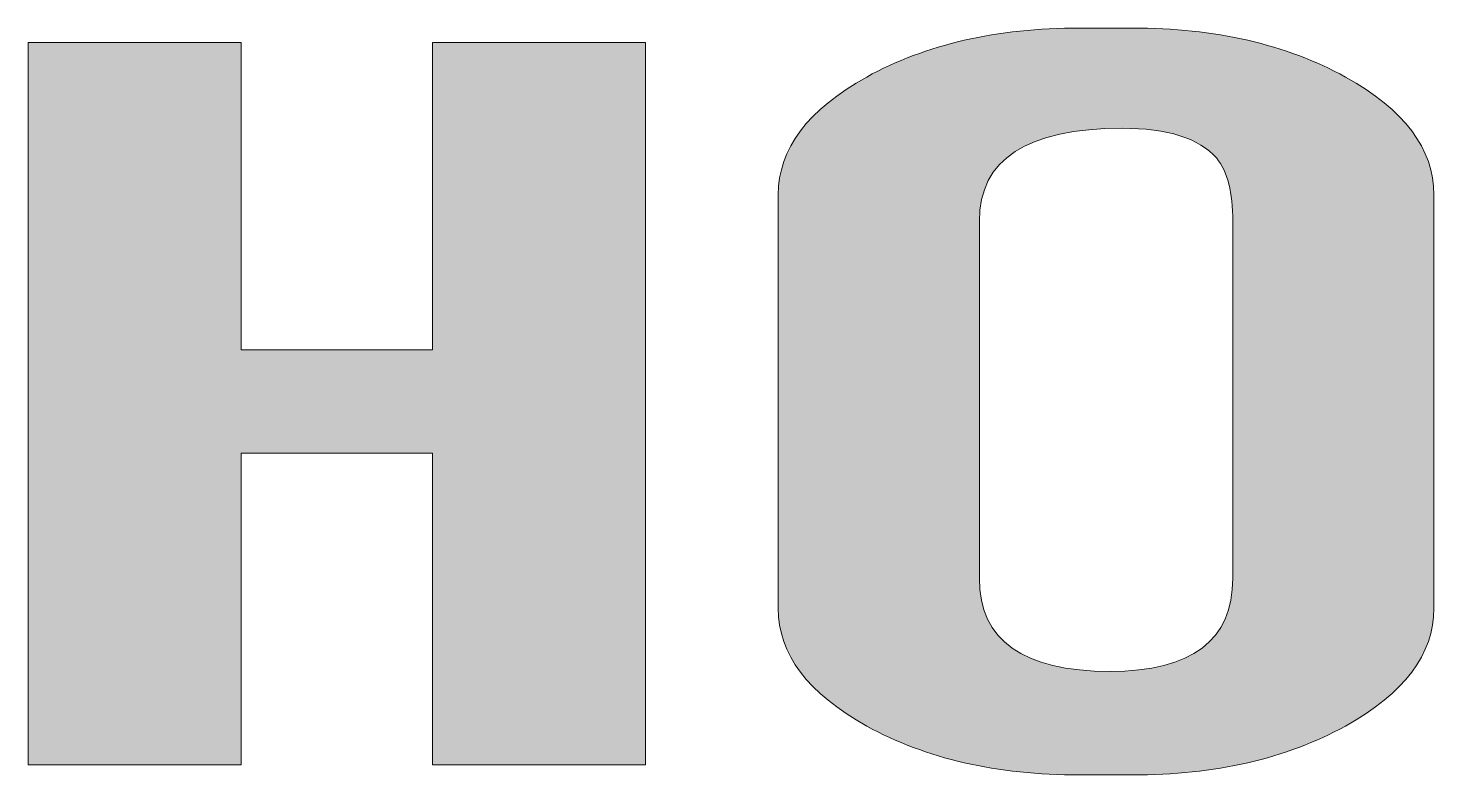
# Model space of a CAD drawing. Header units: inches. Extents: x 0.9 to 14.1, y -17.4 to -0.4.
# Drawn here: x 1.003 to 5.195, y -17.373 to -15.144 of the extents above; entities that cross this region are included whole.
import ezdxf

# ---------------------------------------------------------------- set-up
doc = ezdxf.new("R2010")
doc.units = ezdxf.units.IN
doc.header["$MEASUREMENT"] = 0
doc.layers.add('Layer 1', color=7, linetype='Continuous')

# ---------------------------------------------------------------- blocks, each defined once
blk = doc.blocks.new('block 3')
at = {"layer": 'Layer 1', "true_color": 0xf2f2f2}
h = blk.add_hatch(color=7, dxfattribs=at)
h.dxf.hatch_style = 2
edge = h.paths.add_edge_path()
edge.add_spline(control_points=[(5.1949, -16.8757), (5.1949, -17.0129), (5.107, -17.1301), (4.9311, -17.2274), (4.7551, -17.3247), (4.5432, -17.3733), (4.2954, -17.3733), (4.2954, -17.3733), (4.1395, -17.3733), (4.1395, -17.3733), (3.8915, -17.3733), (3.6797, -17.3247), (3.5038, -17.2274), (3.3278, -17.1301), (3.2399, -17.0129), (3.2399, -16.8757), (3.2399, -16.8757), (3.2399, -15.6419), (3.2399, -15.6419), (3.2399, -15.5048), (3.3278, -15.3876), (3.5038, -15.2903), (3.6797, -15.193), (3.8915, -15.1443), (4.1395, -15.1443), (4.1395, -15.1443), (4.2954, -15.1443), (4.2954, -15.1443), (4.5432, -15.1443), (4.7551, -15.193), (4.9311, -15.2903), (5.107, -15.3876), (5.1949, -15.5048), (5.1949, -15.6419), (5.1949, -15.6419), (5.1949, -16.8757), (5.1949, -16.8757)], knot_values=[0, 0, 0, 0, 1, 1, 1, 2, 2, 2, 3, 3, 3, 4, 4, 4, 5, 5, 5, 6, 6, 6, 7, 7, 7, 8, 8, 8, 9, 9, 9, 10, 10, 10, 11, 11, 11, 12, 12, 12, 12], degree=3, periodic=1)
edge = h.paths.add_edge_path()
edge.add_spline(control_points=[(4.5952, -16.7865), (4.5952, -16.7865), (4.5952, -15.7212), (4.5952, -15.7212), (4.5952, -15.6352), (4.5792, -15.5723), (4.5473, -15.5326), (4.4953, -15.4731), (4.4013, -15.4433), (4.2654, -15.4433), (3.9815, -15.4433), (3.8396, -15.5359), (3.8396, -15.7212), (3.8396, -15.7212), (3.8396, -16.7865), (3.8396, -16.7865), (3.8396, -16.9718), (3.9695, -17.0644), (4.2294, -17.0644), (4.4732, -17.0644), (4.5952, -16.9718), (4.5952, -16.7865)], knot_values=[0, 0, 0, 0, 1, 1, 1, 2, 2, 2, 3, 3, 3, 4, 4, 4, 5, 5, 5, 6, 6, 6, 7, 7, 7, 7], degree=3, periodic=1)
h = blk.add_hatch(color=7, dxfattribs=at)
h.dxf.hatch_style = 2
h.paths.add_polyline_path([(2.8441, -17.3434), (2.2084, -17.3434), (2.2084, -16.4133), (1.6387, -16.4133), (1.6387, -17.3434), (1.003, -17.3434), (1.003, -15.1875), (1.6387, -15.1875), (1.6387, -16.1043), (2.2084, -16.1043), (2.2084, -15.1875), (2.8441, -15.1875)])
at = {"layer": 'Layer 1', "lineweight": 0}
blk.add_lwpolyline([(2.8441, -17.3434), (2.2084, -17.3434), (2.2084, -16.4133), (1.6387, -16.4133), (1.6387, -17.3434), (1.003, -17.3434), (1.003, -15.1875), (1.6387, -15.1875), (1.6387, -16.1043), (2.2084, -16.1043), (2.2084, -15.1875), (2.8441, -15.1875), (2.8441, -17.3434)], dxfattribs=at)
for points, knots in [([(5.1949, -16.8757), (5.1949, -17.0129), (5.107, -17.1301), (4.9311, -17.2274), (4.7551, -17.3247), (4.5432, -17.3733), (4.2954, -17.3733), (4.2954, -17.3733), (4.1395, -17.3733), (4.1395, -17.3733), (3.8915, -17.3733), (3.6797, -17.3247), (3.5038, -17.2274), (3.3278, -17.1301), (3.2399, -17.0129), (3.2399, -16.8757), (3.2399, -16.8757), (3.2399, -15.6419), (3.2399, -15.6419), (3.2399, -15.5048), (3.3278, -15.3876), (3.5038, -15.2903), (3.6797, -15.193), (3.8915, -15.1443), (4.1395, -15.1443), (4.1395, -15.1443), (4.2954, -15.1443), (4.2954, -15.1443), (4.5432, -15.1443), (4.7551, -15.193), (4.9311, -15.2903), (5.107, -15.3876), (5.1949, -15.5048), (5.1949, -15.6419), (5.1949, -15.6419), (5.1949, -16.8757), (5.1949, -16.8757)], [0, 0, 0, 0, 1, 1, 1, 2, 2, 2, 3, 3, 3, 4, 4, 4, 5, 5, 5, 6, 6, 6, 7, 7, 7, 8, 8, 8, 9, 9, 9, 10, 10, 10, 11, 11, 11, 12, 12, 12, 12]), ([(4.5952, -16.7865), (4.5952, -16.7865), (4.5952, -15.7212), (4.5952, -15.7212), (4.5952, -15.6352), (4.5792, -15.5723), (4.5473, -15.5326), (4.4953, -15.4731), (4.4013, -15.4433), (4.2654, -15.4433), (3.9815, -15.4433), (3.8396, -15.5359), (3.8396, -15.7212), (3.8396, -15.7212), (3.8396, -16.7865), (3.8396, -16.7865), (3.8396, -16.9718), (3.9695, -17.0644), (4.2294, -17.0644), (4.4732, -17.0644), (4.5952, -16.9718), (4.5952, -16.7865)], [0, 0, 0, 0, 1, 1, 1, 2, 2, 2, 3, 3, 3, 4, 4, 4, 5, 5, 5, 6, 6, 6, 7, 7, 7, 7])]:
    blk.add_open_spline(points, degree=3, knots=knots, dxfattribs=at)
blk = doc.blocks.new('block 2')
at = {"layer": 'Layer 1'}
blk.add_blockref('block 3', (0, 0), dxfattribs=at)

msp = doc.modelspace()

# ---------------------------------------------------------------- block references
at = {"layer": 'Layer 1'}
msp.add_blockref('block 2', (0, 0), dxfattribs=at)

doc.saveas('drawing.dxf')
